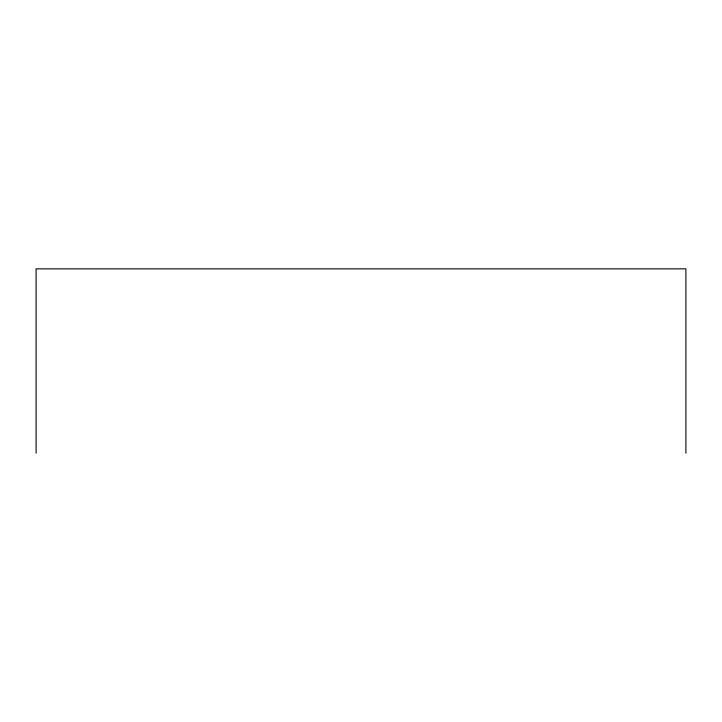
<?xml version="1.0" encoding="UTF-8"?>
<svg xmlns="http://www.w3.org/2000/svg" width="722" height="722" viewBox="0 0 722 722"><rect width="100%" height="100%" fill="white"/><g stroke="black" fill="none" stroke-linecap="round" stroke-linejoin="round"><path stroke-width="1.08" d="M685.9 453.154L685.9 268.846L36.1 268.846L36.1 453.154"/></g></svg>
